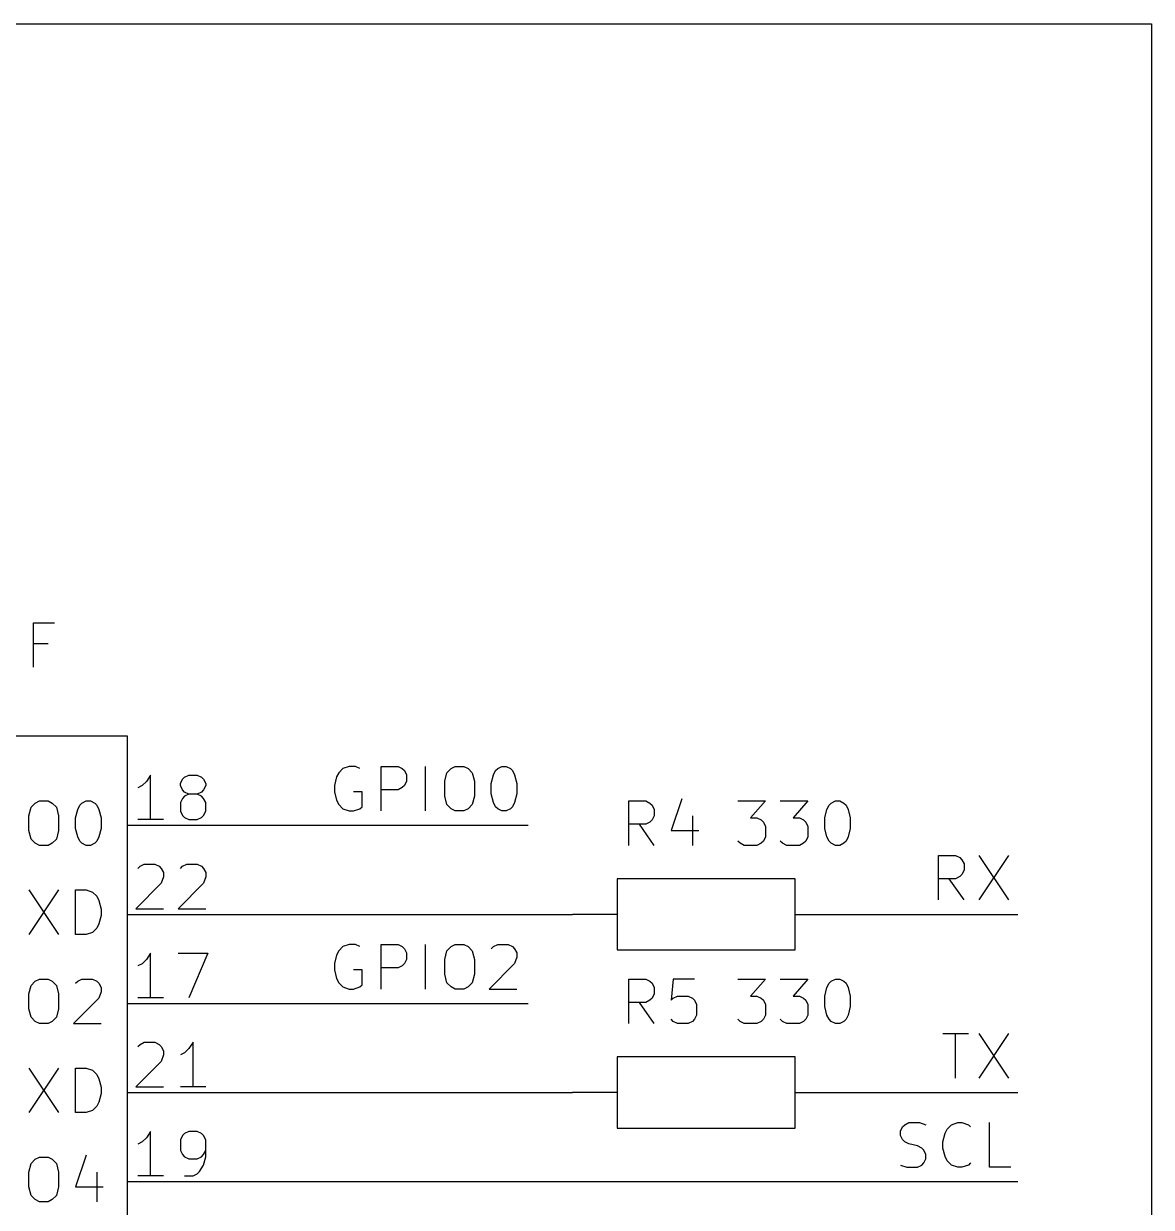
# Model space of a CAD drawing. Extents: x 0.4 to 11.3, y -7.9 to -0.4.
# Drawn here: x 8.134 to 9.4, y -3.579 to -2.25 of the extents above; entities that cross this region are included whole.
import ezdxf

# ---------------------------------------------------------------- set-up
doc = ezdxf.new("R2010")
doc.units = 0
doc.header["$MEASUREMENT"] = 0
for name, color, linetype in [('CYAN2', 4, 'CONTINUOUS'), ('GRAY1', 251, 'CONTINUOUS'), ('GREEN3', 91, 'CONTINUOUS'), ('LORANGE', 41, 'CONTINUOUS'), ('LYELLOW', 51, 'CONTINUOUS'), ('RED2', 1, 'CONTINUOUS'), ('RED3', 11, 'CONTINUOUS')]:
    doc.layers.add(name, color=color, linetype=linetype)

msp = doc.modelspace()

# ---------------------------------------------------------------- linework, layer by layer
at = {"layer": 'CYAN2', "linetype": 'CONTINUOUS'}
for p, q in [((8.14453, -2.97261), (8.14453, -2.92261)), ((8.14453, -2.92261), (8.16834, -2.92261)), ((8.14453, -2.97261), (8.14453, -2.92261)), ((8.14453, -2.92261), (8.16834, -2.92261)), ((8.1612, -2.94642), (8.14453, -2.94642)), ((8.1612, -2.94642), (8.14453, -2.94642)), ((8.14667, -3.125), (8.15143, -3.12262)), ((8.14667, -3.125), (8.15143, -3.12262)), ((8.15143, -3.12262), (8.16095, -3.12262)), ((8.15143, -3.12262), (8.16095, -3.12262)), ((8.16095, -3.12262), (8.16571, -3.125)), ((8.16095, -3.12262), (8.16571, -3.125)), ((8.19905, -3.125), (8.20381, -3.12262)), ((8.19905, -3.125), (8.20381, -3.12262)), ((8.20381, -3.12262), (8.20857, -3.12262)), ((8.20381, -3.12262), (8.20857, -3.12262)), ((8.20857, -3.12262), (8.21333, -3.125)), ((8.20857, -3.12262), (8.21333, -3.125)), ((8.81309, -3.17262), (8.81309, -3.12262)), ((8.81309, -3.12262), (8.83214, -3.12262)), ((8.83214, -3.12262), (8.8369, -3.125)), ((8.87261, -3.12024), (8.86071, -3.15595)), ((8.93571, -3.12262), (8.96667, -3.12262)), ((8.96667, -3.12262), (8.95, -3.14167)), ((8.98333, -3.12262), (9.01428, -3.12262)), ((9.01428, -3.12262), (8.99762, -3.14167)), ((9.04047, -3.125), (9.04524, -3.12262)), ((9.04524, -3.12262), (9.05, -3.12262)), ((9.05, -3.12262), (9.05476, -3.125)), ((8.13952, -3.13928), (8.1419, -3.12976)), ((8.13952, -3.13928), (8.1419, -3.12976)), ((8.1419, -3.12976), (8.14667, -3.125)), ((8.1419, -3.12976), (8.14667, -3.125)), ((8.16571, -3.125), (8.17047, -3.12976)), ((8.16571, -3.125), (8.17047, -3.12976)), ((8.17047, -3.12976), (8.17285, -3.13928)), ((8.17047, -3.12976), (8.17285, -3.13928)), ((8.1919, -3.14167), (8.19428, -3.13214)), ((8.1919, -3.14167), (8.19428, -3.13214)), ((8.19428, -3.13214), (8.19667, -3.12738)), ((8.19428, -3.13214), (8.19667, -3.12738)), ((8.19667, -3.12738), (8.19905, -3.125)), ((8.19667, -3.12738), (8.19905, -3.125)), ((8.21333, -3.125), (8.21571, -3.12738)), ((8.21333, -3.125), (8.21571, -3.12738)), ((8.21571, -3.12738), (8.21809, -3.13214)), ((8.21571, -3.12738), (8.21809, -3.13214)), ((8.21809, -3.13214), (8.22047, -3.14167)), ((8.21809, -3.13214), (8.22047, -3.14167)), ((8.8369, -3.125), (8.83928, -3.12738)), ((8.83928, -3.12738), (8.84166, -3.13214)), ((8.84166, -3.13214), (8.84166, -3.13928)), ((9.03333, -3.14167), (9.03571, -3.13214)), ((9.03571, -3.13214), (9.03809, -3.12738)), ((9.03809, -3.12738), (9.04047, -3.125)), ((9.05476, -3.125), (9.05714, -3.12738)), ((9.05714, -3.12738), (9.05952, -3.13214)), ((9.05952, -3.13214), (9.0619, -3.14167)), ((8.13952, -3.15595), (8.13952, -3.13928)), ((8.13952, -3.15595), (8.13952, -3.13928)), ((8.17285, -3.13928), (8.17285, -3.15595)), ((8.17285, -3.13928), (8.17285, -3.15595)), ((8.1919, -3.15357), (8.1919, -3.14167)), ((8.1919, -3.15357), (8.1919, -3.14167)), ((8.22047, -3.14167), (8.22047, -3.15357)), ((8.22047, -3.14167), (8.22047, -3.15357)), ((8.83214, -3.14881), (8.81309, -3.14881)), ((8.84166, -3.17262), (8.825, -3.14881)), ((8.8369, -3.14643), (8.83214, -3.14881)), ((8.83928, -3.14405), (8.8369, -3.14643)), ((8.84166, -3.13928), (8.83928, -3.14405)), ((8.88452, -3.13928), (8.88452, -3.17262)), ((8.95, -3.14167), (8.95714, -3.14167)), ((8.95714, -3.14167), (8.9619, -3.14405)), ((8.9619, -3.14405), (8.96428, -3.14643)), ((8.96428, -3.14643), (8.96667, -3.15119)), ((8.99762, -3.14167), (9.00476, -3.14167)), ((9.00476, -3.14167), (9.00952, -3.14405)), ((9.00952, -3.14405), (9.0119, -3.14643)), ((9.0119, -3.14643), (9.01428, -3.15119)), ((9.03333, -3.15357), (9.03333, -3.14167)), ((9.0619, -3.14167), (9.0619, -3.15357)), ((8.1419, -3.16547), (8.13952, -3.15595)), ((8.1419, -3.16547), (8.13952, -3.15595)), ((8.17285, -3.15595), (8.17047, -3.16547)), ((8.17285, -3.15595), (8.17047, -3.16547)), ((8.19428, -3.16309), (8.1919, -3.15357)), ((8.19428, -3.16309), (8.1919, -3.15357)), ((8.22047, -3.15357), (8.21809, -3.16309)), ((8.22047, -3.15357), (8.21809, -3.16309)), ((8.86071, -3.15595), (8.89166, -3.15595)), ((8.96667, -3.15119), (8.96667, -3.16309)), ((9.01428, -3.15119), (9.01428, -3.16309)), ((9.03571, -3.16309), (9.03333, -3.15357)), ((9.0619, -3.15357), (9.05952, -3.16309)), ((8.14667, -3.17024), (8.1419, -3.16547)), ((8.14667, -3.17024), (8.1419, -3.16547)), ((8.15143, -3.17262), (8.14667, -3.17024)), ((8.15143, -3.17262), (8.14667, -3.17024)), ((8.16095, -3.17262), (8.15143, -3.17262)), ((8.16095, -3.17262), (8.15143, -3.17262)), ((8.16571, -3.17024), (8.16095, -3.17262)), ((8.16571, -3.17024), (8.16095, -3.17262)), ((8.17047, -3.16547), (8.16571, -3.17024)), ((8.17047, -3.16547), (8.16571, -3.17024)), ((8.19667, -3.16785), (8.19428, -3.16309)), ((8.19667, -3.16785), (8.19428, -3.16309)), ((8.19905, -3.17024), (8.19667, -3.16785)), ((8.19905, -3.17024), (8.19667, -3.16785)), ((8.20381, -3.17262), (8.19905, -3.17024)), ((8.20381, -3.17262), (8.19905, -3.17024)), ((8.20857, -3.17262), (8.20381, -3.17262)), ((8.20857, -3.17262), (8.20381, -3.17262)), ((8.21333, -3.17024), (8.20857, -3.17262)), ((8.21333, -3.17024), (8.20857, -3.17262)), ((8.21571, -3.16785), (8.21333, -3.17024)), ((8.21571, -3.16785), (8.21333, -3.17024)), ((8.21809, -3.16309), (8.21571, -3.16785)), ((8.21809, -3.16309), (8.21571, -3.16785)), ((8.93809, -3.17024), (8.93571, -3.16785)), ((8.94285, -3.17262), (8.93809, -3.17024)), ((8.95714, -3.17262), (8.94285, -3.17262)), ((8.9619, -3.17024), (8.95714, -3.17262)), ((8.96428, -3.16785), (8.9619, -3.17024)), ((8.96667, -3.16309), (8.96428, -3.16785)), ((8.98571, -3.17024), (8.98333, -3.16785)), ((8.99047, -3.17262), (8.98571, -3.17024)), ((9.00476, -3.17262), (8.99047, -3.17262)), ((9.00952, -3.17024), (9.00476, -3.17262)), ((9.0119, -3.16785), (9.00952, -3.17024)), ((9.01428, -3.16309), (9.0119, -3.16785)), ((9.03809, -3.16785), (9.03571, -3.16309)), ((9.04047, -3.17024), (9.03809, -3.16785)), ((9.04524, -3.17262), (9.04047, -3.17024)), ((9.05, -3.17262), (9.04524, -3.17262)), ((9.05476, -3.17024), (9.05, -3.17262)), ((9.05714, -3.16785), (9.05476, -3.17024)), ((9.05952, -3.16309), (9.05714, -3.16785)), ((8.13952, -3.22262), (8.17285, -3.27262)), ((8.17285, -3.22262), (8.13952, -3.27262)), ((8.13952, -3.22262), (8.17285, -3.27262)), ((8.17285, -3.22262), (8.13952, -3.27262)), ((8.1919, -3.27262), (8.1919, -3.22262)), ((8.1919, -3.22262), (8.20381, -3.22262)), ((8.1919, -3.27262), (8.1919, -3.22262)), ((8.1919, -3.22262), (8.20381, -3.22262)), ((8.20381, -3.22262), (8.21095, -3.225)), ((8.20381, -3.22262), (8.21095, -3.225)), ((8.21095, -3.225), (8.21571, -3.22976)), ((8.21095, -3.225), (8.21571, -3.22976)), ((8.21571, -3.22976), (8.21809, -3.23452)), ((8.21571, -3.22976), (8.21809, -3.23452)), ((8.21809, -3.23452), (8.22047, -3.24405)), ((8.21809, -3.23452), (8.22047, -3.24405)), ((8.22047, -3.25119), (8.21809, -3.26071)), ((8.22047, -3.25119), (8.21809, -3.26071)), ((8.22047, -3.24405), (8.22047, -3.25119)), ((8.22047, -3.24405), (8.22047, -3.25119)), ((8.21571, -3.26547), (8.21095, -3.27024)), ((8.21571, -3.26547), (8.21095, -3.27024)), ((8.21809, -3.26071), (8.21571, -3.26547)), ((8.21809, -3.26071), (8.21571, -3.26547)), ((8.20381, -3.27262), (8.1919, -3.27262)), ((8.20381, -3.27262), (8.1919, -3.27262)), ((8.21095, -3.27024), (8.20381, -3.27262)), ((8.21095, -3.27024), (8.20381, -3.27262)), ((8.13952, -3.33928), (8.1419, -3.32976)), ((8.13952, -3.33928), (8.1419, -3.32976)), ((8.1419, -3.32976), (8.14667, -3.325)), ((8.1419, -3.32976), (8.14667, -3.325)), ((8.14667, -3.325), (8.15143, -3.32262)), ((8.14667, -3.325), (8.15143, -3.32262)), ((8.15143, -3.32262), (8.16095, -3.32262)), ((8.15143, -3.32262), (8.16095, -3.32262)), ((8.16095, -3.32262), (8.16571, -3.325)), ((8.16095, -3.32262), (8.16571, -3.325)), ((8.16571, -3.325), (8.17047, -3.32976)), ((8.16571, -3.325), (8.17047, -3.32976)), ((8.17047, -3.32976), (8.17285, -3.33928)), ((8.17047, -3.32976), (8.17285, -3.33928)), ((8.1919, -3.32738), (8.19428, -3.325)), ((8.1919, -3.32738), (8.19428, -3.325)), ((8.19428, -3.325), (8.19905, -3.32262)), ((8.19428, -3.325), (8.19905, -3.32262)), ((8.19905, -3.32262), (8.21095, -3.32262)), ((8.19905, -3.32262), (8.21095, -3.32262)), ((8.21095, -3.32262), (8.21571, -3.325)), ((8.21095, -3.32262), (8.21571, -3.325)), ((8.21571, -3.325), (8.21809, -3.32738)), ((8.21571, -3.325), (8.21809, -3.32738)), ((8.21809, -3.32738), (8.22047, -3.33214)), ((8.21809, -3.32738), (8.22047, -3.33214)), ((8.22047, -3.33214), (8.22047, -3.3369)), ((8.22047, -3.33214), (8.22047, -3.3369)), ((8.81309, -3.37262), (8.81309, -3.32262)), ((8.81309, -3.32262), (8.83214, -3.32262)), ((8.83214, -3.32262), (8.8369, -3.325)), ((8.8369, -3.325), (8.83928, -3.32738)), ((8.83928, -3.32738), (8.84166, -3.33214)), ((8.84166, -3.33214), (8.84166, -3.33928)), ((8.86309, -3.32262), (8.86071, -3.34643)), ((8.8869, -3.32262), (8.86309, -3.32262)), ((8.93571, -3.32262), (8.96667, -3.32262)), ((8.96667, -3.32262), (8.95, -3.34167)), ((8.98333, -3.32262), (9.01428, -3.32262)), ((9.01428, -3.32262), (8.99762, -3.34167)), ((9.03333, -3.34167), (9.03571, -3.33214)), ((9.03571, -3.33214), (9.03809, -3.32738)), ((9.03809, -3.32738), (9.04047, -3.325)), ((9.04047, -3.325), (9.04524, -3.32262)), ((9.04524, -3.32262), (9.05, -3.32262)), ((9.05, -3.32262), (9.05476, -3.325)), ((9.05476, -3.325), (9.05714, -3.32738)), ((9.05714, -3.32738), (9.05952, -3.33214)), ((9.05952, -3.33214), (9.0619, -3.34167)), ((8.13952, -3.35595), (8.13952, -3.33928)), ((8.13952, -3.35595), (8.13952, -3.33928)), ((8.17285, -3.33928), (8.17285, -3.35595)), ((8.17285, -3.33928), (8.17285, -3.35595)), ((8.21809, -3.34405), (8.18952, -3.37262)), ((8.21809, -3.34405), (8.18952, -3.37262)), ((8.22047, -3.3369), (8.21809, -3.34405)), ((8.22047, -3.3369), (8.21809, -3.34405)), ((8.83214, -3.34881), (8.81309, -3.34881)), ((8.84166, -3.37262), (8.825, -3.34881)), ((8.8369, -3.34643), (8.83214, -3.34881)), ((8.83928, -3.34405), (8.8369, -3.34643)), ((8.84166, -3.33928), (8.83928, -3.34405)), ((8.86071, -3.34643), (8.86309, -3.34405)), ((8.86309, -3.34405), (8.86785, -3.34167)), ((8.86785, -3.34167), (8.87976, -3.34167)), ((8.87976, -3.34167), (8.88452, -3.34405)), ((8.88452, -3.34405), (8.8869, -3.34643)), ((8.8869, -3.34643), (8.88928, -3.35119)), ((8.95, -3.34167), (8.95714, -3.34167)), ((8.95714, -3.34167), (8.9619, -3.34405)), ((8.9619, -3.34405), (8.96428, -3.34643)), ((8.96428, -3.34643), (8.96667, -3.35119)), ((8.99762, -3.34167), (9.00476, -3.34167)), ((9.00476, -3.34167), (9.00952, -3.34405)), ((9.00952, -3.34405), (9.0119, -3.34643)), ((9.0119, -3.34643), (9.01428, -3.35119)), ((9.03333, -3.35357), (9.03333, -3.34167)), ((9.0619, -3.34167), (9.0619, -3.35357)), ((8.1419, -3.36547), (8.13952, -3.35595)), ((8.1419, -3.36547), (8.13952, -3.35595)), ((8.17285, -3.35595), (8.17047, -3.36547)), ((8.17285, -3.35595), (8.17047, -3.36547)), ((8.88928, -3.35119), (8.88928, -3.36309)), ((8.96667, -3.35119), (8.96667, -3.36309)), ((9.01428, -3.35119), (9.01428, -3.36309)), ((9.03571, -3.36309), (9.03333, -3.35357)), ((9.0619, -3.35357), (9.05952, -3.36309)), ((8.14667, -3.37024), (8.1419, -3.36547)), ((8.14667, -3.37024), (8.1419, -3.36547)), ((8.15143, -3.37262), (8.14667, -3.37024)), ((8.15143, -3.37262), (8.14667, -3.37024)), ((8.16095, -3.37262), (8.15143, -3.37262)), ((8.16095, -3.37262), (8.15143, -3.37262)), ((8.16571, -3.37024), (8.16095, -3.37262)), ((8.16571, -3.37024), (8.16095, -3.37262)), ((8.17047, -3.36547), (8.16571, -3.37024)), ((8.17047, -3.36547), (8.16571, -3.37024)), ((8.18952, -3.37262), (8.22047, -3.37262)), ((8.18952, -3.37262), (8.22047, -3.37262)), ((8.86309, -3.37024), (8.86071, -3.36785)), ((8.86785, -3.37262), (8.86309, -3.37024)), ((8.87976, -3.37262), (8.86785, -3.37262)), ((8.88452, -3.37024), (8.87976, -3.37262)), ((8.8869, -3.36785), (8.88452, -3.37024)), ((8.88928, -3.36309), (8.8869, -3.36785)), ((8.93809, -3.37024), (8.93571, -3.36785)), ((8.94285, -3.37262), (8.93809, -3.37024)), ((8.95714, -3.37262), (8.94285, -3.37262)), ((8.9619, -3.37024), (8.95714, -3.37262)), ((8.96428, -3.36785), (8.9619, -3.37024)), ((8.96667, -3.36309), (8.96428, -3.36785)), ((8.98571, -3.37024), (8.98333, -3.36785)), ((8.99047, -3.37262), (8.98571, -3.37024)), ((9.00476, -3.37262), (8.99047, -3.37262)), ((9.00952, -3.37024), (9.00476, -3.37262)), ((9.0119, -3.36785), (9.00952, -3.37024)), ((9.01428, -3.36309), (9.0119, -3.36785)), ((9.03809, -3.36785), (9.03571, -3.36309)), ((9.04047, -3.37024), (9.03809, -3.36785)), ((9.04524, -3.37262), (9.04047, -3.37024)), ((9.05, -3.37262), (9.04524, -3.37262)), ((9.05476, -3.37024), (9.05, -3.37262)), ((9.05714, -3.36785), (9.05476, -3.37024)), ((9.05952, -3.36309), (9.05714, -3.36785)), ((8.13952, -3.42262), (8.17285, -3.47262)), ((8.17285, -3.42262), (8.13952, -3.47262)), ((8.13952, -3.42262), (8.17285, -3.47262)), ((8.17285, -3.42262), (8.13952, -3.47262)), ((8.1919, -3.47262), (8.1919, -3.42262)), ((8.1919, -3.42262), (8.20381, -3.42262)), ((8.1919, -3.47262), (8.1919, -3.42262)), ((8.1919, -3.42262), (8.20381, -3.42262)), ((8.20381, -3.42262), (8.21095, -3.425)), ((8.20381, -3.42262), (8.21095, -3.425)), ((8.21095, -3.425), (8.21571, -3.42976)), ((8.21095, -3.425), (8.21571, -3.42976)), ((8.21571, -3.42976), (8.21809, -3.43452)), ((8.21571, -3.42976), (8.21809, -3.43452)), ((8.21809, -3.43452), (8.22047, -3.44405)), ((8.21809, -3.43452), (8.22047, -3.44405)), ((8.22047, -3.45119), (8.21809, -3.46071)), ((8.22047, -3.45119), (8.21809, -3.46071)), ((8.22047, -3.44405), (8.22047, -3.45119)), ((8.22047, -3.44405), (8.22047, -3.45119)), ((8.21571, -3.46547), (8.21095, -3.47024)), ((8.21571, -3.46547), (8.21095, -3.47024)), ((8.21809, -3.46071), (8.21571, -3.46547)), ((8.21809, -3.46071), (8.21571, -3.46547)), ((8.20381, -3.47262), (8.1919, -3.47262)), ((8.20381, -3.47262), (8.1919, -3.47262)), ((8.21095, -3.47024), (8.20381, -3.47262)), ((8.21095, -3.47024), (8.20381, -3.47262)), ((8.20381, -3.52024), (8.1919, -3.55595)), ((8.20381, -3.52024), (8.1919, -3.55595)), ((8.13952, -3.53928), (8.1419, -3.52976)), ((8.13952, -3.53928), (8.1419, -3.52976)), ((8.1419, -3.52976), (8.14667, -3.525)), ((8.1419, -3.52976), (8.14667, -3.525)), ((8.14667, -3.525), (8.15143, -3.52262)), ((8.14667, -3.525), (8.15143, -3.52262)), ((8.15143, -3.52262), (8.16095, -3.52262)), ((8.15143, -3.52262), (8.16095, -3.52262)), ((8.16095, -3.52262), (8.16571, -3.525)), ((8.16095, -3.52262), (8.16571, -3.525)), ((8.16571, -3.525), (8.17047, -3.52976)), ((8.16571, -3.525), (8.17047, -3.52976)), ((8.17047, -3.52976), (8.17285, -3.53928)), ((8.17047, -3.52976), (8.17285, -3.53928)), ((8.13952, -3.55595), (8.13952, -3.53928)), ((8.13952, -3.55595), (8.13952, -3.53928)), ((8.17285, -3.53928), (8.17285, -3.55595)), ((8.17285, -3.53928), (8.17285, -3.55595)), ((8.21571, -3.53928), (8.21571, -3.57262)), ((8.21571, -3.53928), (8.21571, -3.57262)), ((8.1419, -3.56547), (8.13952, -3.55595)), ((8.1419, -3.56547), (8.13952, -3.55595)), ((8.17285, -3.55595), (8.17047, -3.56547)), ((8.17285, -3.55595), (8.17047, -3.56547)), ((8.1919, -3.55595), (8.22285, -3.55595)), ((8.1919, -3.55595), (8.22285, -3.55595)), ((8.14667, -3.57024), (8.1419, -3.56547)), ((8.14667, -3.57024), (8.1419, -3.56547)), ((8.15143, -3.57262), (8.14667, -3.57024)), ((8.15143, -3.57262), (8.14667, -3.57024)), ((8.16095, -3.57262), (8.15143, -3.57262)), ((8.16095, -3.57262), (8.15143, -3.57262)), ((8.16571, -3.57024), (8.16095, -3.57262)), ((8.16571, -3.57024), (8.16095, -3.57262)), ((8.17047, -3.56547), (8.16571, -3.57024)), ((8.17047, -3.56547), (8.16571, -3.57024))]:
    msp.add_line(p, q, dxfattribs=at)
at = {"layer": 'GRAY1', "linetype": 'CONTINUOUS'}
for p, q in [((8.48497, -3.09577), (8.48259, -3.1053)), ((8.48735, -3.09101), (8.48497, -3.09577)), ((8.49211, -3.08625), (8.48735, -3.09101)), ((8.49925, -3.08387), (8.49211, -3.08625)), ((8.5064, -3.08387), (8.49925, -3.08387)), ((8.51116, -3.08625), (8.5064, -3.08387)), ((8.53497, -3.13387), (8.53497, -3.08387)), ((8.53497, -3.08387), (8.55402, -3.08387)), ((8.55402, -3.08387), (8.55878, -3.08625)), ((8.55878, -3.08625), (8.56116, -3.08863)), ((8.56116, -3.08863), (8.56354, -3.09339)), ((8.56354, -3.09339), (8.56354, -3.10053)), ((8.58497, -3.13387), (8.58497, -3.08387)), ((8.6064, -3.10053), (8.60878, -3.09101)), ((8.60878, -3.09101), (8.61354, -3.08625)), ((8.61354, -3.08625), (8.6183, -3.08387)), ((8.6183, -3.08387), (8.62782, -3.08387)), ((8.62782, -3.08387), (8.63259, -3.08625)), ((8.63259, -3.08625), (8.63735, -3.09101)), ((8.63735, -3.09101), (8.63973, -3.10053)), ((8.65878, -3.10291), (8.66116, -3.09339)), ((8.66116, -3.09339), (8.66354, -3.08863)), ((8.66354, -3.08863), (8.66592, -3.08625)), ((8.66592, -3.08625), (8.67068, -3.08387)), ((8.67068, -3.08387), (8.67544, -3.08387)), ((8.67544, -3.08387), (8.6802, -3.08625)), ((8.6802, -3.08625), (8.68259, -3.08863)), ((8.68259, -3.08863), (8.68497, -3.09339)), ((8.68497, -3.09339), (8.68735, -3.10291)), ((8.48259, -3.1053), (8.48259, -3.11244)), ((8.55878, -3.10767), (8.55402, -3.11006)), ((8.56116, -3.1053), (8.55878, -3.10767)), ((8.56354, -3.10053), (8.56116, -3.1053)), ((8.6064, -3.1172), (8.6064, -3.10053)), ((8.63973, -3.10053), (8.63973, -3.1172)), ((8.65878, -3.11482), (8.65878, -3.10291)), ((8.68735, -3.10291), (8.68735, -3.11482)), ((8.48259, -3.11244), (8.48497, -3.12196)), ((8.48497, -3.12196), (8.48735, -3.12672)), ((8.51354, -3.11244), (8.50402, -3.11244)), ((8.51354, -3.1291), (8.51354, -3.11244)), ((8.55402, -3.11006), (8.53497, -3.11006)), ((8.60878, -3.12672), (8.6064, -3.1172)), ((8.63973, -3.1172), (8.63735, -3.12672)), ((8.66116, -3.12434), (8.65878, -3.11482)), ((8.68735, -3.11482), (8.68497, -3.12434)), ((8.48735, -3.12672), (8.49211, -3.13148)), ((8.49211, -3.13148), (8.49925, -3.13387)), ((8.49925, -3.13387), (8.50402, -3.13387)), ((8.50402, -3.13387), (8.51116, -3.13148)), ((8.51116, -3.13148), (8.51354, -3.1291)), ((8.61354, -3.13148), (8.60878, -3.12672)), ((8.6183, -3.13387), (8.61354, -3.13148)), ((8.62782, -3.13387), (8.6183, -3.13387)), ((8.63259, -3.13148), (8.62782, -3.13387)), ((8.63735, -3.12672), (8.63259, -3.13148)), ((8.66354, -3.1291), (8.66116, -3.12434)), ((8.66592, -3.13148), (8.66354, -3.1291)), ((8.67068, -3.13387), (8.66592, -3.13148)), ((8.67544, -3.13387), (8.67068, -3.13387)), ((8.6802, -3.13148), (8.67544, -3.13387)), ((8.68259, -3.1291), (8.6802, -3.13148)), ((8.68497, -3.12434), (8.68259, -3.1291)), ((9.16116, -3.23387), (9.16116, -3.18387)), ((9.16116, -3.18387), (9.1802, -3.18387)), ((9.1802, -3.18387), (9.18497, -3.18625)), ((9.18497, -3.18625), (9.18735, -3.18863)), ((9.18735, -3.18863), (9.18973, -3.19339)), ((9.2064, -3.18387), (9.23973, -3.23387)), ((9.23973, -3.18387), (9.2064, -3.23387)), ((9.18973, -3.20053), (9.18735, -3.2053)), ((9.18973, -3.19339), (9.18973, -3.20053)), ((9.1802, -3.21006), (9.16116, -3.21006)), ((9.18973, -3.23387), (9.17306, -3.21006)), ((9.18497, -3.20767), (9.1802, -3.21006)), ((9.18735, -3.2053), (9.18497, -3.20767)), ((8.48735, -3.29101), (8.48497, -3.29577)), ((8.49211, -3.28625), (8.48735, -3.29101)), ((8.49925, -3.28387), (8.49211, -3.28625)), ((8.5064, -3.28387), (8.49925, -3.28387)), ((8.51116, -3.28625), (8.5064, -3.28387)), ((8.53497, -3.33387), (8.53497, -3.28387)), ((8.53497, -3.28387), (8.55402, -3.28387)), ((8.55402, -3.28387), (8.55878, -3.28625)), ((8.55878, -3.28625), (8.56116, -3.28863)), ((8.56116, -3.28863), (8.56354, -3.29339)), ((8.56354, -3.29339), (8.56354, -3.30053)), ((8.58497, -3.33387), (8.58497, -3.28387)), ((8.6064, -3.30053), (8.60878, -3.29101)), ((8.60878, -3.29101), (8.61354, -3.28625)), ((8.61354, -3.28625), (8.6183, -3.28387)), ((8.6183, -3.28387), (8.62782, -3.28387)), ((8.62782, -3.28387), (8.63259, -3.28625)), ((8.63259, -3.28625), (8.63735, -3.29101)), ((8.63735, -3.29101), (8.63973, -3.30053)), ((8.65878, -3.28863), (8.66116, -3.28625)), ((8.66116, -3.28625), (8.66592, -3.28387)), ((8.66592, -3.28387), (8.67782, -3.28387)), ((8.67782, -3.28387), (8.68259, -3.28625)), ((8.68259, -3.28625), (8.68497, -3.28863)), ((8.68497, -3.28863), (8.68735, -3.29339)), ((8.68735, -3.29339), (8.68735, -3.29815)), ((8.48497, -3.29577), (8.48259, -3.3053)), ((8.48259, -3.3053), (8.48259, -3.31244)), ((8.55878, -3.30767), (8.55402, -3.31006)), ((8.56116, -3.3053), (8.55878, -3.30767)), ((8.56354, -3.30053), (8.56116, -3.3053)), ((8.6064, -3.3172), (8.6064, -3.30053)), ((8.63973, -3.30053), (8.63973, -3.3172)), ((8.68497, -3.3053), (8.6564, -3.33387)), ((8.68735, -3.29815), (8.68497, -3.3053)), ((8.48259, -3.31244), (8.48497, -3.32196)), ((8.48497, -3.32196), (8.48735, -3.32672)), ((8.51354, -3.31244), (8.50402, -3.31244)), ((8.51354, -3.3291), (8.51354, -3.31244)), ((8.55402, -3.31006), (8.53497, -3.31006)), ((8.60878, -3.32672), (8.6064, -3.3172)), ((8.63973, -3.3172), (8.63735, -3.32672)), ((8.48735, -3.32672), (8.49211, -3.33148)), ((8.49211, -3.33148), (8.49925, -3.33387)), ((8.49925, -3.33387), (8.50402, -3.33387)), ((8.50402, -3.33387), (8.51116, -3.33148)), ((8.51116, -3.33148), (8.51354, -3.3291)), ((8.61354, -3.33148), (8.60878, -3.32672)), ((8.6183, -3.33387), (8.61354, -3.33148)), ((8.62782, -3.33387), (8.6183, -3.33387)), ((8.63259, -3.33148), (8.62782, -3.33387)), ((8.63735, -3.32672), (8.63259, -3.33148)), ((8.6564, -3.33387), (8.68735, -3.33387)), ((9.16592, -3.38387), (9.19449, -3.38387)), ((9.1802, -3.43387), (9.1802, -3.38387)), ((9.2064, -3.38387), (9.23973, -3.43387)), ((9.23973, -3.38387), (9.2064, -3.43387)), ((9.1183, -3.49339), (9.12068, -3.48863)), ((9.1183, -3.49815), (9.1183, -3.49339)), ((9.12068, -3.48863), (9.12306, -3.48625)), ((9.12306, -3.48625), (9.12782, -3.48387)), ((9.12782, -3.48387), (9.13973, -3.48387)), ((9.13973, -3.48387), (9.14687, -3.48625)), ((9.1683, -3.49577), (9.17068, -3.49101)), ((9.17068, -3.49101), (9.17544, -3.48625)), ((9.17544, -3.48625), (9.18259, -3.48387)), ((9.18259, -3.48387), (9.18735, -3.48387)), ((9.18735, -3.48387), (9.19449, -3.48625)), ((9.19449, -3.48625), (9.19687, -3.48863)), ((9.2183, -3.53387), (9.2183, -3.48387)), ((9.12068, -3.50291), (9.1183, -3.49815)), ((9.12306, -3.5053), (9.12068, -3.50291)), ((9.12782, -3.50767), (9.12306, -3.5053)), ((9.13735, -3.51006), (9.12782, -3.50767)), ((9.16592, -3.5053), (9.1683, -3.49577)), ((9.16592, -3.51244), (9.16592, -3.5053)), ((9.14211, -3.51244), (9.13735, -3.51006)), ((9.14449, -3.51482), (9.14211, -3.51244)), ((9.14687, -3.51958), (9.14449, -3.51482)), ((9.14687, -3.52434), (9.14687, -3.51958)), ((9.1683, -3.52196), (9.16592, -3.51244)), ((9.1183, -3.53148), (9.12544, -3.53387)), ((9.12544, -3.53387), (9.13735, -3.53387)), ((9.13735, -3.53387), (9.14211, -3.53148)), ((9.14211, -3.53148), (9.14449, -3.5291)), ((9.14449, -3.5291), (9.14687, -3.52434)), ((9.17068, -3.52672), (9.1683, -3.52196)), ((9.17544, -3.53148), (9.17068, -3.52672)), ((9.18259, -3.53387), (9.17544, -3.53148)), ((9.18735, -3.53387), (9.18259, -3.53387)), ((9.19449, -3.53148), (9.18735, -3.53387)), ((9.19687, -3.5291), (9.19449, -3.53148)), ((9.24211, -3.53387), (9.2183, -3.53387))]:
    msp.add_line(p, q, dxfattribs=at)
at = {"layer": 'GREEN3', "linetype": 'CONTINUOUS'}
for p, q in [((8.35, -3.15), (8.7, -3.15)), ((8.35, -3.25), (8.75, -3.25)), ((9.05, -3.25), (9.25, -3.25)), ((8.35, -3.35), (8.7, -3.35)), ((8.35, -3.45), (8.75, -3.45)), ((9.05, -3.45), (9.25, -3.45)), ((8.35, -3.55), (9.25, -3.55))]:
    msp.add_line(p, q, dxfattribs=at)
at = {"layer": 'LORANGE', "linetype": 'CONTINUOUS'}
for p, q in [((6.8, -2.25), (9.4, -2.25)), ((9.4, -2.25), (9.4, -5))]:
    msp.add_line(p, q, dxfattribs=at)
at = {"layer": 'LYELLOW', "linetype": 'CONTINUOUS'}
for p, q in [((8.25, -3.05), (7.25, -3.05)), ((8.25, -4.35), (8.25, -3.05))]:
    msp.add_line(p, q, dxfattribs=at)
at = {"layer": 'RED2', "linetype": 'CONTINUOUS'}
for p, q in [((8.25, -3.05), (7.25, -3.05)), ((8.25, -3.05), (7.25, -3.05)), ((8.25, -4.35), (8.25, -3.05)), ((8.25, -4.35), (8.25, -3.05)), ((8.25, -3.15), (8.35, -3.15)), ((8.25, -3.15), (8.35, -3.15)), ((9, -3.21), (8.8, -3.21)), ((8.8, -3.21), (8.8, -3.29)), ((9, -3.29), (9, -3.21)), ((8.25, -3.25), (8.35, -3.25)), ((8.25, -3.25), (8.35, -3.25)), ((8.8, -3.25), (8.75, -3.25)), ((9, -3.25), (9.05, -3.25)), ((8.8, -3.29), (9, -3.29)), ((8.25, -3.35), (8.35, -3.35)), ((8.25, -3.35), (8.35, -3.35)), ((9, -3.41), (8.8, -3.41)), ((8.8, -3.41), (8.8, -3.49)), ((9, -3.49), (9, -3.41)), ((8.25, -3.45), (8.35, -3.45)), ((8.25, -3.45), (8.35, -3.45)), ((8.8, -3.45), (8.75, -3.45)), ((9, -3.45), (9.05, -3.45)), ((8.8, -3.49), (9, -3.49)), ((8.25, -3.55), (8.35, -3.55)), ((8.25, -3.55), (8.35, -3.55))]:
    msp.add_line(p, q, dxfattribs=at)
at = {"layer": 'RED3', "linetype": 'CONTINUOUS'}
for p, q in [((8.27619, -3.09362), (8.27143, -3.10076)), ((8.27619, -3.09362), (8.27143, -3.10076)), ((8.27619, -3.14362), (8.27619, -3.09362)), ((8.27619, -3.14362), (8.27619, -3.09362)), ((8.3119, -3.09838), (8.31428, -3.096)), ((8.3119, -3.09838), (8.31428, -3.096)), ((8.31428, -3.096), (8.31905, -3.09362)), ((8.31428, -3.096), (8.31905, -3.09362)), ((8.31905, -3.09362), (8.32857, -3.09362)), ((8.31905, -3.09362), (8.32857, -3.09362)), ((8.32857, -3.09362), (8.33333, -3.096)), ((8.32857, -3.09362), (8.33333, -3.096)), ((8.33333, -3.096), (8.33571, -3.09838)), ((8.33333, -3.096), (8.33571, -3.09838)), ((8.26667, -3.10552), (8.2619, -3.1079)), ((8.26667, -3.10552), (8.2619, -3.1079)), ((8.27143, -3.10076), (8.26667, -3.10552)), ((8.27143, -3.10076), (8.26667, -3.10552)), ((8.30952, -3.10314), (8.3119, -3.09838)), ((8.30952, -3.10314), (8.3119, -3.09838)), ((8.30952, -3.10552), (8.30952, -3.10314)), ((8.30952, -3.10552), (8.30952, -3.10314)), ((8.3119, -3.11028), (8.30952, -3.10552)), ((8.3119, -3.11028), (8.30952, -3.10552)), ((8.33571, -3.09838), (8.33809, -3.10314)), ((8.33571, -3.09838), (8.33809, -3.10314)), ((8.33809, -3.10552), (8.33571, -3.11028)), ((8.33809, -3.10552), (8.33571, -3.11028)), ((8.33809, -3.10314), (8.33809, -3.10552)), ((8.33809, -3.10314), (8.33809, -3.10552)), ((8.3119, -3.11981), (8.30952, -3.12457)), ((8.3119, -3.11981), (8.30952, -3.12457)), ((8.31428, -3.11267), (8.3119, -3.11028)), ((8.31428, -3.11267), (8.3119, -3.11028)), ((8.31428, -3.11743), (8.3119, -3.11981)), ((8.31428, -3.11743), (8.3119, -3.11981)), ((8.31905, -3.11505), (8.31428, -3.11267)), ((8.31905, -3.11505), (8.31428, -3.11267)), ((8.31905, -3.11505), (8.31428, -3.11743)), ((8.31905, -3.11505), (8.31428, -3.11743)), ((8.32857, -3.11505), (8.31905, -3.11505)), ((8.32857, -3.11505), (8.31905, -3.11505)), ((8.33333, -3.11267), (8.32857, -3.11505)), ((8.33333, -3.11267), (8.32857, -3.11505)), ((8.33333, -3.11743), (8.32857, -3.11505)), ((8.33333, -3.11743), (8.32857, -3.11505)), ((8.33571, -3.11028), (8.33333, -3.11267)), ((8.33571, -3.11028), (8.33333, -3.11267)), ((8.33571, -3.11981), (8.33333, -3.11743)), ((8.33571, -3.11981), (8.33333, -3.11743)), ((8.33809, -3.12457), (8.33571, -3.11981)), ((8.33809, -3.12457), (8.33571, -3.11981)), ((8.30952, -3.12457), (8.30952, -3.13409)), ((8.30952, -3.12457), (8.30952, -3.13409)), ((8.30952, -3.13409), (8.3119, -3.13885)), ((8.30952, -3.13409), (8.3119, -3.13885)), ((8.33571, -3.13885), (8.33809, -3.13409)), ((8.33571, -3.13885), (8.33809, -3.13409)), ((8.33809, -3.13409), (8.33809, -3.12457)), ((8.33809, -3.13409), (8.33809, -3.12457)), ((8.29047, -3.14362), (8.2619, -3.14362)), ((8.29047, -3.14362), (8.2619, -3.14362)), ((8.3119, -3.13885), (8.31428, -3.14124)), ((8.3119, -3.13885), (8.31428, -3.14124)), ((8.31428, -3.14124), (8.31905, -3.14362)), ((8.31428, -3.14124), (8.31905, -3.14362)), ((8.31905, -3.14362), (8.32857, -3.14362)), ((8.31905, -3.14362), (8.32857, -3.14362)), ((8.32857, -3.14362), (8.33333, -3.14124)), ((8.32857, -3.14362), (8.33333, -3.14124)), ((8.33333, -3.14124), (8.33571, -3.13885)), ((8.33333, -3.14124), (8.33571, -3.13885)), ((8.2619, -3.19838), (8.26428, -3.196)), ((8.2619, -3.19838), (8.26428, -3.196)), ((8.26428, -3.196), (8.26905, -3.19362)), ((8.26428, -3.196), (8.26905, -3.19362)), ((8.26905, -3.19362), (8.28095, -3.19362)), ((8.26905, -3.19362), (8.28095, -3.19362)), ((8.28095, -3.19362), (8.28571, -3.196)), ((8.28095, -3.19362), (8.28571, -3.196)), ((8.28571, -3.196), (8.28809, -3.19838)), ((8.28571, -3.196), (8.28809, -3.19838)), ((8.28809, -3.19838), (8.29047, -3.20314)), ((8.28809, -3.19838), (8.29047, -3.20314)), ((8.30952, -3.19838), (8.3119, -3.196)), ((8.30952, -3.19838), (8.3119, -3.196)), ((8.3119, -3.196), (8.31667, -3.19362)), ((8.3119, -3.196), (8.31667, -3.19362)), ((8.31667, -3.19362), (8.32857, -3.19362)), ((8.31667, -3.19362), (8.32857, -3.19362)), ((8.32857, -3.19362), (8.33333, -3.196)), ((8.32857, -3.19362), (8.33333, -3.196)), ((8.33333, -3.196), (8.33571, -3.19838)), ((8.33333, -3.196), (8.33571, -3.19838)), ((8.33571, -3.19838), (8.33809, -3.20314)), ((8.33571, -3.19838), (8.33809, -3.20314)), ((8.28809, -3.21505), (8.25952, -3.24362)), ((8.28809, -3.21505), (8.25952, -3.24362)), ((8.29047, -3.2079), (8.28809, -3.21505)), ((8.29047, -3.2079), (8.28809, -3.21505)), ((8.29047, -3.20314), (8.29047, -3.2079)), ((8.29047, -3.20314), (8.29047, -3.2079)), ((8.33571, -3.21505), (8.30714, -3.24362)), ((8.33571, -3.21505), (8.30714, -3.24362)), ((8.33809, -3.2079), (8.33571, -3.21505)), ((8.33809, -3.2079), (8.33571, -3.21505)), ((8.33809, -3.20314), (8.33809, -3.2079)), ((8.33809, -3.20314), (8.33809, -3.2079)), ((8.25952, -3.24362), (8.29047, -3.24362)), ((8.25952, -3.24362), (8.29047, -3.24362)), ((8.30714, -3.24362), (8.33809, -3.24362)), ((8.30714, -3.24362), (8.33809, -3.24362)), ((8.27619, -3.29362), (8.27143, -3.30076)), ((8.27619, -3.29362), (8.27143, -3.30076)), ((8.27619, -3.34362), (8.27619, -3.29362)), ((8.27619, -3.34362), (8.27619, -3.29362)), ((8.30714, -3.29362), (8.34047, -3.29362)), ((8.30714, -3.29362), (8.34047, -3.29362)), ((8.34047, -3.29362), (8.31905, -3.34362)), ((8.34047, -3.29362), (8.31905, -3.34362)), ((8.26667, -3.30552), (8.2619, -3.3079)), ((8.26667, -3.30552), (8.2619, -3.3079)), ((8.27143, -3.30076), (8.26667, -3.30552)), ((8.27143, -3.30076), (8.26667, -3.30552)), ((8.29047, -3.34362), (8.2619, -3.34362)), ((8.29047, -3.34362), (8.2619, -3.34362)), ((8.2619, -3.39838), (8.26428, -3.396)), ((8.2619, -3.39838), (8.26428, -3.396)), ((8.26428, -3.396), (8.26905, -3.39362)), ((8.26428, -3.396), (8.26905, -3.39362)), ((8.26905, -3.39362), (8.28095, -3.39362)), ((8.26905, -3.39362), (8.28095, -3.39362)), ((8.28095, -3.39362), (8.28571, -3.396)), ((8.28095, -3.39362), (8.28571, -3.396)), ((8.28571, -3.396), (8.28809, -3.39838)), ((8.28571, -3.396), (8.28809, -3.39838)), ((8.28809, -3.39838), (8.29047, -3.40314)), ((8.28809, -3.39838), (8.29047, -3.40314)), ((8.31905, -3.40076), (8.31428, -3.40552)), ((8.31905, -3.40076), (8.31428, -3.40552)), ((8.32381, -3.39362), (8.31905, -3.40076)), ((8.32381, -3.39362), (8.31905, -3.40076)), ((8.32381, -3.44362), (8.32381, -3.39362)), ((8.32381, -3.44362), (8.32381, -3.39362)), ((8.28809, -3.41505), (8.25952, -3.44362)), ((8.28809, -3.41505), (8.25952, -3.44362)), ((8.29047, -3.4079), (8.28809, -3.41505)), ((8.29047, -3.4079), (8.28809, -3.41505)), ((8.29047, -3.40314), (8.29047, -3.4079)), ((8.29047, -3.40314), (8.29047, -3.4079)), ((8.31428, -3.40552), (8.30952, -3.4079)), ((8.31428, -3.40552), (8.30952, -3.4079)), ((8.25952, -3.44362), (8.29047, -3.44362)), ((8.25952, -3.44362), (8.29047, -3.44362)), ((8.33809, -3.44362), (8.30952, -3.44362)), ((8.33809, -3.44362), (8.30952, -3.44362)), ((8.27619, -3.49362), (8.27143, -3.50076)), ((8.27619, -3.49362), (8.27143, -3.50076)), ((8.27619, -3.54362), (8.27619, -3.49362)), ((8.27619, -3.54362), (8.27619, -3.49362)), ((8.31905, -3.49362), (8.31428, -3.496)), ((8.31905, -3.49362), (8.31428, -3.496)), ((8.32857, -3.49362), (8.31905, -3.49362)), ((8.32857, -3.49362), (8.31905, -3.49362)), ((8.33333, -3.496), (8.32857, -3.49362)), ((8.33333, -3.496), (8.32857, -3.49362)), ((8.26667, -3.50552), (8.2619, -3.5079)), ((8.26667, -3.50552), (8.2619, -3.5079)), ((8.27143, -3.50076), (8.26667, -3.50552)), ((8.27143, -3.50076), (8.26667, -3.50552)), ((8.3119, -3.49838), (8.30952, -3.50314)), ((8.3119, -3.49838), (8.30952, -3.50314)), ((8.30952, -3.50314), (8.30952, -3.51505)), ((8.30952, -3.50314), (8.30952, -3.51505)), ((8.31428, -3.496), (8.3119, -3.49838)), ((8.31428, -3.496), (8.3119, -3.49838)), ((8.33571, -3.49838), (8.33333, -3.496)), ((8.33571, -3.49838), (8.33333, -3.496)), ((8.33809, -3.50314), (8.33571, -3.49838)), ((8.33809, -3.50314), (8.33571, -3.49838)), ((8.33809, -3.52219), (8.33809, -3.50314)), ((8.33809, -3.52219), (8.33809, -3.50314)), ((8.30952, -3.51505), (8.3119, -3.51981)), ((8.30952, -3.51505), (8.3119, -3.51981)), ((8.3119, -3.51981), (8.31428, -3.52219)), ((8.3119, -3.51981), (8.31428, -3.52219)), ((8.33333, -3.52219), (8.33571, -3.51981)), ((8.33333, -3.52219), (8.33571, -3.51981)), ((8.33571, -3.51981), (8.33809, -3.51505)), ((8.33571, -3.51981), (8.33809, -3.51505)), ((8.31428, -3.52219), (8.31905, -3.52457)), ((8.31428, -3.52219), (8.31905, -3.52457)), ((8.31905, -3.52457), (8.32857, -3.52457)), ((8.31905, -3.52457), (8.32857, -3.52457)), ((8.32857, -3.52457), (8.33333, -3.52219)), ((8.32857, -3.52457), (8.33333, -3.52219)), ((8.33095, -3.53885), (8.33571, -3.53171)), ((8.33095, -3.53885), (8.33571, -3.53171)), ((8.33571, -3.53171), (8.33809, -3.52219)), ((8.33571, -3.53171), (8.33809, -3.52219)), ((8.29047, -3.54362), (8.2619, -3.54362)), ((8.29047, -3.54362), (8.2619, -3.54362)), ((8.31428, -3.54362), (8.32381, -3.54362)), ((8.31428, -3.54362), (8.32381, -3.54362)), ((8.32381, -3.54362), (8.32857, -3.54124)), ((8.32381, -3.54362), (8.32857, -3.54124)), ((8.32857, -3.54124), (8.33095, -3.53885)), ((8.32857, -3.54124), (8.33095, -3.53885))]:
    msp.add_line(p, q, dxfattribs=at)

doc.saveas('drawing.dxf')
